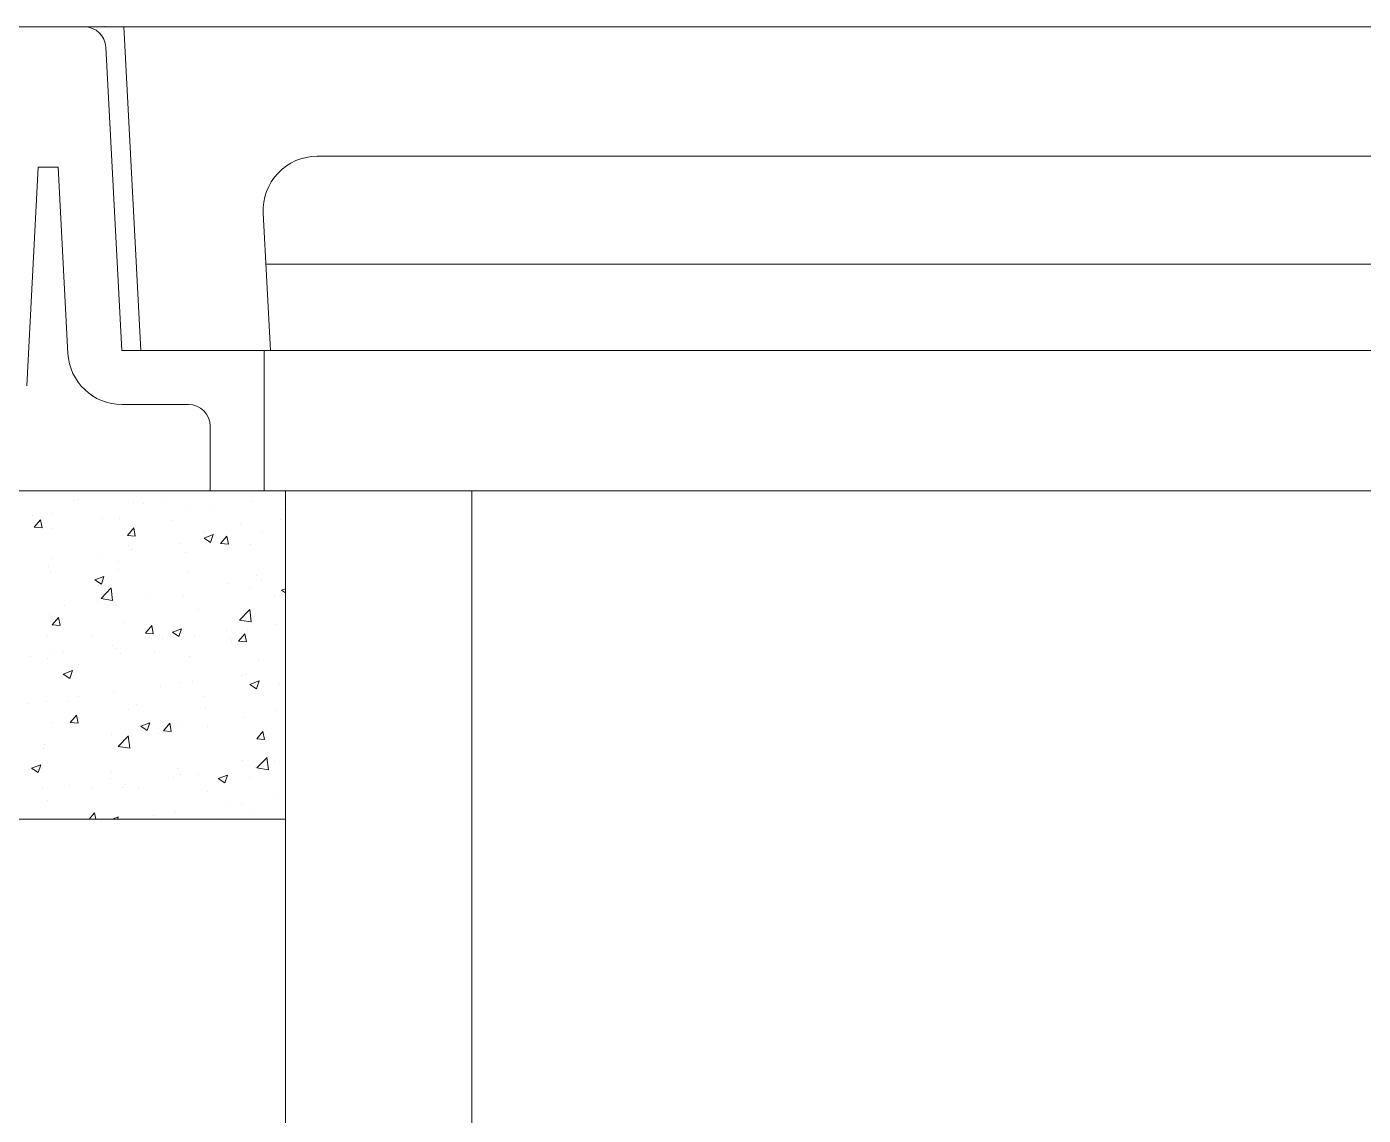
# Model space of a CAD drawing. Header units: millimetres. Extents: x 4664 to 8864, y -38 to 2932.
# Drawn here: x 6263.24 to 6284.74, y 1942.57 to 1960.08 of the extents above; entities that cross this region are included whole.
import ezdxf

# ---------------------------------------------------------------- set-up
doc = ezdxf.new("R2010")
doc.units = ezdxf.units.MM

msp = doc.modelspace()

# ---------------------------------------------------------------- linework, layer by layer
at = {"lineweight": 5}
for p, q in [((6186.647, 1960.085), (6467.346, 1960.085)), ((6264.8, 1960.085), (6265.073, 1954.874)), ((6264.513, 1959.756), (6264.769, 1954.874)), ((6267.911, 1958), (6322.962, 1958)), ((6263.423, 1957.827), (6263.239, 1954.307)), ((6263.423, 1957.827), (6263.744, 1957.827)), ((6263.744, 1957.827), (6263.901, 1954.828)), ((6267.044, 1957.086), (6267.16, 1954.874)), ((6267.087, 1956.263), (6383.232, 1956.263)), ((6264.769, 1954.874), (6385.55, 1954.874)), ((6267.058, 1954.874), (6267.058, 1952.616)), ((6264.769, 1954.005), (6265.842, 1954.005)), ((6266.189, 1953.658), (6266.189, 1952.616)), ((6259.684, 1952.616), (6390.634, 1952.616)), ((6267.402, 1891.291), (6267.402, 1952.616)), ((6270.398, 1891.291), (6270.398, 1952.616)), ((6252.271, 1947.333), (6267.402, 1947.333))]:
    msp.add_line(p, q, dxfattribs=at)
at = {"linetype": 'Continuous', "lineweight": 5}
for p, q in [((6265.473, 1952.491), (6265.473, 1952.491)), ((6266.264, 1952.595), (6266.264, 1952.595)), ((6264.01, 1952.46), (6264.01, 1952.46)), ((6264.079, 1952.469), (6264.079, 1952.469)), ((6264.95, 1952.422), (6264.95, 1952.422)), ((6265.125, 1952.412), (6265.125, 1952.412)), ((6265.81, 1952.314), (6265.81, 1952.314)), ((6266.241, 1952.365), (6266.241, 1952.365)), ((6266.865, 1952.447), (6266.865, 1952.447)), ((6267.356, 1952.318), (6267.356, 1952.318)), ((6263.335, 1952.226), (6263.335, 1952.226)), ((6263.36, 1952.031), (6263.461, 1952.151)), ((6263.485, 1952.02), (6263.461, 1952.151)), ((6263.63, 1952.248), (6263.63, 1952.248)), ((6264.451, 1952.179), (6264.451, 1952.179)), ((6264.737, 1952.166), (6264.737, 1952.166)), ((6265.566, 1952.132), (6265.566, 1952.132)), ((6266.681, 1952.085), (6266.681, 1952.085)), ((6267.314, 1952.156), (6267.314, 1952.156)), ((6263.36, 1952.031), (6263.485, 1952.02)), ((6263.652, 1952.01), (6263.652, 1952.01)), ((6264.859, 1951.9), (6264.96, 1952.02)), ((6264.859, 1951.9), (6264.984, 1951.889)), ((6264.984, 1951.889), (6264.96, 1952.02)), ((6266.091, 1951.857), (6266.237, 1951.913)), ((6266.091, 1951.857), (6266.195, 1951.787)), ((6266.096, 1951.947), (6266.096, 1951.947)), ((6266.195, 1951.787), (6266.237, 1951.913)), ((6266.358, 1951.769), (6266.458, 1951.889)), ((6266.483, 1951.758), (6266.458, 1951.889)), ((6267.034, 1951.945), (6267.034, 1951.945)), ((6264.877, 1951.738), (6264.877, 1951.738)), ((6264.923, 1951.667), (6264.923, 1951.667)), ((6265.715, 1951.771), (6265.715, 1951.771)), ((6265.785, 1951.618), (6265.785, 1951.618)), ((6266.358, 1951.769), (6266.483, 1951.758)), ((6266.84, 1951.752), (6266.84, 1951.752)), ((6263.659, 1951.529), (6263.659, 1951.529)), ((6264.4, 1951.598), (6264.4, 1951.598)), ((6264.712, 1951.471), (6264.712, 1951.471)), ((6263.594, 1951.397), (6263.594, 1951.397)), ((6263.626, 1951.314), (6263.626, 1951.314)), ((6264.335, 1951.183), (6264.481, 1951.239)), ((6264.439, 1951.113), (6264.481, 1951.239)), ((6264.71, 1951.35), (6264.71, 1951.35)), ((6265.825, 1951.303), (6265.825, 1951.303)), ((6266.941, 1951.256), (6266.941, 1951.256)), ((6267.008, 1951.189), (6267.008, 1951.189)), ((6264.335, 1951.183), (6264.439, 1951.113)), ((6264.434, 1950.883), (6264.597, 1951.053)), ((6264.619, 1950.854), (6264.596, 1951.052)), ((6266.485, 1951.12), (6266.485, 1951.12)), ((6266.815, 1951.056), (6266.815, 1951.056)), ((6267.338, 1951.016), (6267.402, 1951.04)), ((6267.338, 1951.016), (6267.402, 1950.973)), ((6263.851, 1950.774), (6263.851, 1950.774)), ((6264.374, 1950.843), (6264.374, 1950.843)), ((6264.434, 1950.883), (6264.619, 1950.854)), ((6264.686, 1950.775), (6264.686, 1950.775)), ((6265.165, 1950.947), (6265.165, 1950.947)), ((6265.759, 1950.922), (6265.759, 1950.922)), ((6267.228, 1950.909), (6267.228, 1950.909)), ((6263.601, 1950.619), (6263.601, 1950.619)), ((6263.65, 1950.459), (6263.751, 1950.579)), ((6263.775, 1950.448), (6263.751, 1950.579)), ((6266.01, 1950.7), (6266.01, 1950.7)), ((6266.664, 1950.537), (6266.827, 1950.707)), ((6266.849, 1950.508), (6266.826, 1950.707)), ((6263.65, 1950.459), (6263.775, 1950.448)), ((6264.791, 1950.491), (6264.791, 1950.491)), ((6265.149, 1950.328), (6265.25, 1950.448)), ((6265.149, 1950.328), (6265.274, 1950.317)), ((6265.274, 1950.317), (6265.25, 1950.448)), ((6265.582, 1950.342), (6265.729, 1950.398)), ((6265.582, 1950.342), (6265.686, 1950.272)), ((6265.686, 1950.272), (6265.729, 1950.398)), ((6266.458, 1950.365), (6266.458, 1950.365)), ((6266.664, 1950.537), (6266.849, 1950.508)), ((6266.789, 1950.361), (6266.789, 1950.361)), ((6267.249, 1950.469), (6267.249, 1950.469)), ((6263.572, 1950.282), (6263.572, 1950.282)), ((6264.303, 1950.283), (6264.303, 1950.283)), ((6264.615, 1950.123), (6264.615, 1950.123)), ((6265.418, 1950.235), (6265.418, 1950.235)), ((6265.734, 1950.227), (6265.734, 1950.227)), ((6265.935, 1950.296), (6265.935, 1950.296)), ((6266.51, 1950.241), (6266.51, 1950.241)), ((6266.534, 1950.188), (6266.534, 1950.188)), ((6266.648, 1950.197), (6266.748, 1950.317)), ((6266.648, 1950.197), (6266.773, 1950.186)), ((6266.773, 1950.186), (6266.748, 1950.317)), ((6263.301, 1949.95), (6263.301, 1949.95)), ((6263.576, 1949.923), (6263.576, 1949.923)), ((6263.628, 1950.049), (6263.628, 1950.049)), ((6263.824, 1950.018), (6263.824, 1950.018)), ((6264.661, 1950.08), (6264.661, 1950.08)), ((6264.743, 1950.002), (6264.743, 1950.002)), ((6265.292, 1950.032), (6265.292, 1950.032)), ((6265.859, 1949.955), (6265.859, 1949.955)), ((6266.974, 1949.908), (6266.974, 1949.908)), ((6263.827, 1949.668), (6263.973, 1949.724)), ((6263.931, 1949.598), (6263.973, 1949.724)), ((6264.073, 1949.823), (6264.073, 1949.823)), ((6263.827, 1949.668), (6263.931, 1949.598)), ((6265.385, 1949.472), (6265.385, 1949.472)), ((6265.708, 1949.531), (6265.708, 1949.531)), ((6265.908, 1949.541), (6265.908, 1949.541)), ((6266.7, 1949.645), (6266.7, 1949.645)), ((6266.764, 1949.665), (6266.764, 1949.665)), ((6266.83, 1949.501), (6266.976, 1949.557)), ((6266.83, 1949.501), (6266.934, 1949.43)), ((6266.934, 1949.43), (6266.976, 1949.557)), ((6267.308, 1949.51), (6267.308, 1949.51)), ((6264.066, 1949.299), (6264.066, 1949.299)), ((6264.636, 1949.384), (6264.636, 1949.384)), ((6266.09, 1949.301), (6266.09, 1949.301)), ((6263.274, 1949.194), (6263.274, 1949.194)), ((6263.55, 1949.227), (6263.55, 1949.227)), ((6263.887, 1949.22), (6263.887, 1949.22)), ((6264.871, 1949.092), (6264.871, 1949.092)), ((6265.003, 1949.173), (6265.003, 1949.173)), ((6266.118, 1949.126), (6266.118, 1949.126)), ((6267.233, 1949.079), (6267.233, 1949.079)), ((6263.653, 1948.883), (6263.653, 1948.883)), ((6263.94, 1948.888), (6264.041, 1949.008)), ((6263.94, 1948.888), (6264.065, 1948.877)), ((6264.065, 1948.877), (6264.041, 1949.008)), ((6265.074, 1948.827), (6265.22, 1948.883)), ((6265.074, 1948.827), (6265.178, 1948.757)), ((6265.178, 1948.757), (6265.22, 1948.883)), ((6265.439, 1948.756), (6265.54, 1948.876)), ((6265.564, 1948.745), (6265.54, 1948.876)), ((6265.683, 1948.836), (6265.683, 1948.836)), ((6266.15, 1948.821), (6266.15, 1948.821)), ((6266.738, 1948.969), (6266.738, 1948.969)), ((6264.61, 1948.689), (6264.61, 1948.689)), ((6264.711, 1948.502), (6264.874, 1948.672)), ((6264.836, 1948.648), (6264.836, 1948.648)), ((6264.896, 1948.473), (6264.873, 1948.671)), ((6265.359, 1948.717), (6265.359, 1948.717)), ((6265.439, 1948.756), (6265.564, 1948.745)), ((6266.938, 1948.625), (6267.038, 1948.745)), ((6266.938, 1948.625), (6267.062, 1948.614)), ((6267.062, 1948.614), (6267.038, 1948.745)), ((6263.516, 1948.474), (6263.516, 1948.474)), ((6263.525, 1948.532), (6263.525, 1948.532)), ((6264.711, 1948.502), (6264.896, 1948.473)), ((6263.318, 1948.153), (6263.465, 1948.209)), ((6263.422, 1948.083), (6263.465, 1948.209)), ((6266.713, 1948.274), (6266.713, 1948.274)), ((6266.941, 1948.156), (6267.104, 1948.326)), ((6267.126, 1948.127), (6267.103, 1948.325)), ((6267.222, 1948.263), (6267.222, 1948.263)), ((6263.318, 1948.153), (6263.422, 1948.083)), ((6263.48, 1948.153), (6263.48, 1948.153)), ((6264.585, 1947.993), (6264.585, 1947.993)), ((6264.596, 1948.106), (6264.596, 1948.106)), ((6265.6, 1947.997), (6265.6, 1947.997)), ((6265.658, 1948.14), (6265.658, 1948.14)), ((6265.711, 1948.058), (6265.711, 1948.058)), ((6266.003, 1948.054), (6266.003, 1948.054)), ((6266.321, 1947.985), (6266.468, 1948.042)), ((6266.321, 1947.985), (6266.425, 1947.915)), ((6266.425, 1947.915), (6266.467, 1948.042)), ((6266.826, 1948.011), (6266.826, 1948.011)), ((6266.92, 1948.171), (6266.92, 1948.171)), ((6266.941, 1948.156), (6267.126, 1948.127)), ((6263.499, 1947.836), (6263.499, 1947.836)), ((6263.921, 1947.872), (6263.921, 1947.872)), ((6264.286, 1947.824), (6264.286, 1947.824)), ((6264.785, 1947.845), (6264.785, 1947.845)), ((6264.809, 1947.893), (6264.809, 1947.893)), ((6265.036, 1947.825), (6265.036, 1947.825)), ((6266.152, 1947.778), (6266.152, 1947.778)), ((6263.566, 1947.636), (6263.566, 1947.636)), ((6266.504, 1947.595), (6266.504, 1947.595)), ((6266.688, 1947.578), (6266.688, 1947.578)), ((6267.267, 1947.731), (6267.267, 1947.731)), ((6264.244, 1947.333), (6264.331, 1947.436)), ((6264.35, 1947.333), (6264.331, 1947.436)), ((6264.621, 1947.333), (6264.712, 1947.368)), ((6264.7, 1947.333), (6264.712, 1947.368)), ((6265.285, 1947.386), (6265.285, 1947.386)), ((6265.632, 1947.445), (6265.632, 1947.445)), ((6266.37, 1947.347), (6266.37, 1947.347)), ((6266.893, 1947.416), (6266.893, 1947.416))]:
    msp.add_line(p, q, dxfattribs=at)
at = {"lineweight": 5}
for centre, radius, start, end in [((6264.166, 1959.737), 0.347, 3, 90), ((6267.911, 1957.132), 0.868, 90, 183), ((6264.769, 1954.874), 0.868, 183, 270), ((6265.842, 1953.658), 0.347, 0, 90)]:
    msp.add_arc(centre, radius, start, end, dxfattribs=at)
msp.add_point((6264.496, 1960.085), dxfattribs=at)

doc.saveas('drawing.dxf')
